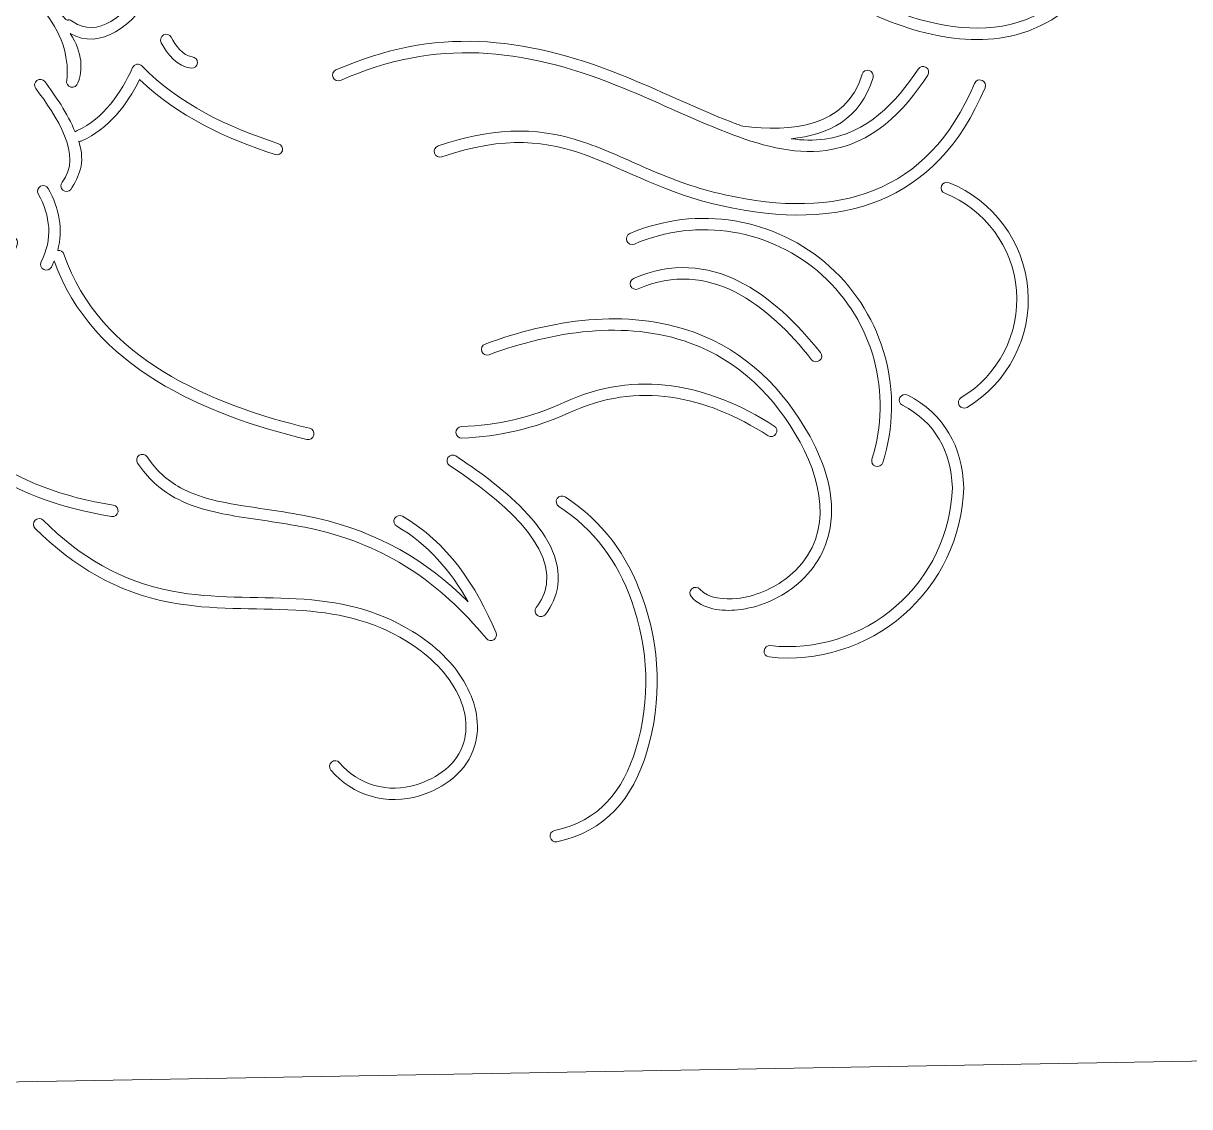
# Model space of a CAD drawing. Header units: millimetres. Extents: x -354 to 354, y -354 to 354.
# Drawn here: x 145.2 to 206.5, y -351.8 to -294.9 of the extents above; entities that cross this region are included whole.
import ezdxf

# ---------------------------------------------------------------- set-up
doc = ezdxf.new("R2010")
doc.units = ezdxf.units.MM
doc.header["$MEASUREMENT"] = 0
doc.layers.add('Camada 1', color=7, linetype='Continuous')

msp = doc.modelspace()

# ---------------------------------------------------------------- linework, layer by layer
at = {"layer": 'Camada 1', "color": 250, "lineweight": 20}
for points, knots in [([(259.2077, -180.953), (259.2077, -180.953), (70.4419, -177.6357), (70.4419, -177.6357), (70.4419, -177.6357), (70.4419, -177.6357), (70.4419, -202.6357), (70.4419, -202.6357), (70.4419, -202.6357), (70.4419, -202.6357), (64.4419, -202.6357), (64.4419, -202.6357), (64.4419, -202.6357), (64.4419, -202.6357), (64.4419, -237.6357), (64.4419, -237.6357), (64.4419, -237.6357), (64.4419, -237.6357), (70.4419, -237.6357), (70.4419, -237.6357), (70.4419, -237.6357), (70.4419, -237.6357), (70.4419, -291.7999), (70.4419, -291.7999), (70.4419, -291.7999), (70.4419, -291.7999), (64.4419, -291.7999), (64.4419, -291.7999), (64.4419, -291.7999), (64.4419, -291.7999), (64.4419, -326.7999), (64.4419, -326.7999), (64.4419, -326.7999), (64.4419, -326.7999), (70.4419, -326.7999), (70.4419, -326.7999), (70.4419, -326.7999), (70.4419, -326.7999), (70.4419, -351.7999), (70.4419, -351.7999), (70.4419, -351.7999), (70.4419, -351.7999), (259.2077, -348.4826), (259.2077, -348.4826), (259.2077, -348.4826), (259.2077, -348.4826), (259.2077, -326.7999), (259.2077, -326.7999), (259.2077, -326.7999), (259.2077, -326.7999), (265.2077, -326.7999), (265.2077, -326.7999), (265.2077, -326.7999), (265.2077, -326.7999), (265.2077, -332.7999), (265.2077, -332.7999), (265.2077, -332.7999), (265.2077, -332.7999), (268.2077, -332.7999), (268.2077, -332.7999), (268.2077, -332.7999), (269.0033, -332.7999), (269.7664, -332.4838), (270.329, -331.9212), (270.329, -331.9212), (270.8916, -331.3586), (271.2077, -330.5955), (271.2077, -329.7999), (271.2077, -329.7999), (271.2077, -329.7999), (271.2077, -288.7999), (271.2077, -288.7999), (271.2077, -288.7999), (271.2077, -287.143), (269.8645, -285.7999), (268.2077, -285.7999), (268.2077, -285.7999), (268.2077, -285.7999), (265.2077, -285.7999), (265.2077, -285.7999), (265.2077, -285.7999), (265.2077, -285.7999), (265.2077, -291.7999), (265.2077, -291.7999), (265.2077, -291.7999), (265.2077, -291.7999), (259.2077, -291.7999), (259.2077, -291.7999), (259.2077, -291.7999), (259.2077, -291.7999), (259.2077, -237.6357), (259.2077, -237.6357), (259.2077, -237.6357), (259.2077, -237.6357), (265.9077, -237.6357), (265.9077, -237.6357), (265.9077, -237.6357), (265.9077, -237.6357), (265.9077, -243.6357), (265.9077, -243.6357), (265.9077, -243.6357), (265.9077, -243.6357), (268.2077, -243.6357), (268.2077, -243.6357), (268.2077, -243.6357), (269.0033, -243.6357), (269.7664, -243.3197), (270.329, -242.7571), (270.329, -242.7571), (270.8916, -242.1945), (271.2077, -241.4314), (271.2077, -240.6357), (271.2077, -240.6357), (271.2077, -240.6357), (271.2077, -199.6357), (271.2077, -199.6357), (271.2077, -199.6357), (271.2077, -197.9789), (269.8645, -196.6358), (268.2077, -196.6357), (268.2077, -196.6357), (268.2077, -196.6357), (265.9077, -196.6357), (265.9077, -196.6357), (265.9077, -196.6357), (265.9077, -196.6357), (265.9077, -202.6357), (265.9077, -202.6357), (265.9077, -202.6357), (265.9077, -202.6357), (259.2077, -202.6357), (259.2077, -202.6357), (259.2077, -202.6357), (259.2077, -202.6357), (259.2077, -180.953), (259.2077, -180.953)], [0, 0, 0, 0, 0.0285714, 0.0285714, 0.0285714, 0.0285714, 0.0571429, 0.0571429, 0.0571429, 0.0571429, 0.0857143, 0.0857143, 0.0857143, 0.0857143, 0.1142857, 0.1142857, 0.1142857, 0.1142857, 0.1428571, 0.1428571, 0.1428571, 0.1428571, 0.1714286, 0.1714286, 0.1714286, 0.1714286, 0.2, 0.2, 0.2, 0.2, 0.2285714, 0.2285714, 0.2285714, 0.2285714, 0.2571429, 0.2571429, 0.2571429, 0.2571429, 0.2857143, 0.2857143, 0.2857143, 0.2857143, 0.3142857, 0.3142857, 0.3142857, 0.3142857, 0.3428571, 0.3428571, 0.3428571, 0.3428571, 0.3714286, 0.3714286, 0.3714286, 0.3714286, 0.4, 0.4, 0.4, 0.4, 0.4285714, 0.4285714, 0.4285714, 0.4285714, 0.4571429, 0.4571429, 0.4571429, 0.4571429, 0.4857143, 0.4857143, 0.4857143, 0.4857143, 0.5142857, 0.5142857, 0.5142857, 0.5142857, 0.5428571, 0.5428571, 0.5428571, 0.5428571, 0.5714286, 0.5714286, 0.5714286, 0.5714286, 0.6, 0.6, 0.6, 0.6, 0.6285714, 0.6285714, 0.6285714, 0.6285714, 0.6571429, 0.6571429, 0.6571429, 0.6571429, 0.6857143, 0.6857143, 0.6857143, 0.6857143, 0.7142857, 0.7142857, 0.7142857, 0.7142857, 0.7428571, 0.7428571, 0.7428571, 0.7428571, 0.7714286, 0.7714286, 0.7714286, 0.7714286, 0.8, 0.8, 0.8, 0.8, 0.8285714, 0.8285714, 0.8285714, 0.8285714, 0.8571429, 0.8571429, 0.8571429, 0.8571429, 0.8857143, 0.8857143, 0.8857143, 0.8857143, 0.9142857, 0.9142857, 0.9142857, 0.9142857, 0.9428571, 0.9428571, 0.9428571, 0.9428571, 1, 1, 1, 1]), ([(195.8352, -281.4191), (198.3422, -281.4271), (200.6523, -282.7795), (201.8864, -284.9617), (201.8864, -284.9617), (203.1203, -287.1434), (203.0887, -289.8212), (201.8039, -291.9733), (201.8039, -291.9733), (200.832, -293.6012), (199.4682, -294.8219), (197.637, -295.3812), (197.637, -295.3812), (196.1008, -295.8504), (194.4613, -295.7843), (192.9075, -295.4386), (192.9075, -295.4386), (191.238, -295.067), (189.611, -294.3662), (188.1276, -293.5229), (188.1276, -293.5229), (186.1424, -292.3943), (184.1859, -290.8817), (182.6513, -289.1862), (182.6513, -289.1862), (182.5404, -289.0637), (182.5499, -288.8734), (182.6724, -288.7625), (182.6724, -288.7625), (182.7949, -288.6516), (182.9852, -288.6611), (183.0961, -288.7836), (183.0961, -288.7836), (184.5878, -290.4317), (186.4945, -291.9043), (188.4241, -293.0013), (188.4241, -293.0013), (192.7045, -295.4346), (198.315, -296.6466), (201.2887, -291.6657), (201.2887, -291.6657), (202.4631, -289.6987), (202.4919, -287.2512), (201.3642, -285.2571), (201.3642, -285.2571), (200.2362, -283.2625), (198.1247, -282.0265), (195.8332, -282.0191), (195.8332, -282.0191), (195.668, -282.0186), (195.5337, -281.8834), (195.5342, -281.7181), (195.5342, -281.7181), (195.5347, -281.5529), (195.6699, -281.4186), (195.8352, -281.4191)], [0, 0, 0, 0, 0.0666667, 0.0666667, 0.0666667, 0.0666667, 0.1333333, 0.1333333, 0.1333333, 0.1333333, 0.2, 0.2, 0.2, 0.2, 0.2666667, 0.2666667, 0.2666667, 0.2666667, 0.3333333, 0.3333333, 0.3333333, 0.3333333, 0.4, 0.4, 0.4, 0.4, 0.4666667, 0.4666667, 0.4666667, 0.4666667, 0.5333333, 0.5333333, 0.5333333, 0.5333333, 0.6, 0.6, 0.6, 0.6, 0.6666667, 0.6666667, 0.6666667, 0.6666667, 0.7333333, 0.7333333, 0.7333333, 0.7333333, 0.8, 0.8, 0.8, 0.8, 0.8666667, 0.8666667, 0.8666667, 0.8666667, 1, 1, 1, 1]), ([(147.8165, -294.7826), (150.3275, -296.5414), (153.904, -290.1842), (152.1822, -287.4557), (152.1822, -287.4557), (152.094, -287.316), (152.1361, -287.1301), (152.2758, -287.0419), (152.2758, -287.0419), (152.4155, -286.9537), (152.6014, -286.9958), (152.6896, -287.1355), (152.6896, -287.1355), (154.6748, -290.2814), (150.797, -297.1956), (147.668, -295.3986), (147.668, -295.3986), (148.3333, -296.4232), (148.3318, -297.344), (148.0641, -297.9954), (148.0641, -297.9954), (148.025, -298.1559), (147.8621, -298.255), (147.7016, -298.2159), (147.7016, -298.2159), (147.5411, -298.1768), (147.442, -298.0139), (147.4811, -297.8534), (147.4811, -297.8534), (147.6058, -296.8676), (147.3525, -295.5806), (146.3682, -294.3272), (146.3682, -294.3272), (146.2662, -294.1972), (146.289, -294.008), (146.4189, -293.9059), (146.4189, -293.9059), (146.5489, -293.8039), (146.7381, -293.8267), (146.8402, -293.9566), (146.8402, -293.9566), (147.7821, -295.156), (147.3495, -294.4555), (147.8165, -294.7826)], [0, 0, 0, 0, 0.0833333, 0.0833333, 0.0833333, 0.0833333, 0.1666667, 0.1666667, 0.1666667, 0.1666667, 0.25, 0.25, 0.25, 0.25, 0.3333333, 0.3333333, 0.3333333, 0.3333333, 0.4166667, 0.4166667, 0.4166667, 0.4166667, 0.5, 0.5, 0.5, 0.5, 0.5833333, 0.5833333, 0.5833333, 0.5833333, 0.6666667, 0.6666667, 0.6666667, 0.6666667, 0.75, 0.75, 0.75, 0.75, 0.8333333, 0.8333333, 0.8333333, 0.8333333, 1, 1, 1, 1]), ([(182.9935, -300.2716), (185.504, -300.5813), (188.4264, -300.3612), (189.2626, -297.5402), (189.2626, -297.5402), (189.3095, -297.3818), (189.477, -297.2909), (189.6355, -297.3379), (189.6355, -297.3379), (189.7939, -297.3848), (189.8848, -297.5523), (189.8378, -297.7108), (189.8378, -297.7108), (189.1896, -299.8975), (187.4712, -300.7381), (185.5312, -300.9302), (185.5312, -300.9302), (186.122, -301.0093), (186.7151, -301.025), (187.2973, -300.9466), (187.2973, -300.9466), (189.5052, -300.6492), (191.0398, -299.0473), (192.2054, -297.2649), (192.2054, -297.2649), (192.2959, -297.1266), (192.4824, -297.0876), (192.6207, -297.178), (192.6207, -297.178), (192.759, -297.2685), (192.798, -297.455), (192.7076, -297.5933), (192.7076, -297.5933), (191.4399, -299.5317), (189.7716, -301.2187), (187.3775, -301.5413), (187.3775, -301.5413), (185.6134, -301.779), (183.7968, -301.2347), (182.1678, -300.6037), (182.1678, -300.6037), (180.2073, -299.8443), (178.3174, -298.8993), (176.359, -298.1232), (176.359, -298.1232), (171.3726, -296.147), (166.9132, -295.6449), (161.8642, -297.8609), (161.8642, -297.8609), (161.7129, -297.9273), (161.5353, -297.8581), (161.4689, -297.7068), (161.4689, -297.7068), (161.4025, -297.5555), (161.4717, -297.3779), (161.623, -297.3115), (161.623, -297.3115), (166.8225, -295.0295), (171.4422, -295.5292), (176.5801, -297.5654), (176.5801, -297.5654), (178.5371, -298.341), (180.4259, -299.2855), (182.3845, -300.0442), (182.3845, -300.0442), (182.584, -300.1215), (182.7872, -300.1978), (182.9935, -300.2716)], [0, 0, 0, 0, 0.0555556, 0.0555556, 0.0555556, 0.0555556, 0.1111111, 0.1111111, 0.1111111, 0.1111111, 0.1666667, 0.1666667, 0.1666667, 0.1666667, 0.2222222, 0.2222222, 0.2222222, 0.2222222, 0.2777778, 0.2777778, 0.2777778, 0.2777778, 0.3333333, 0.3333333, 0.3333333, 0.3333333, 0.3888889, 0.3888889, 0.3888889, 0.3888889, 0.4444444, 0.4444444, 0.4444444, 0.4444444, 0.5, 0.5, 0.5, 0.5, 0.5555556, 0.5555556, 0.5555556, 0.5555556, 0.6111111, 0.6111111, 0.6111111, 0.6111111, 0.6666667, 0.6666667, 0.6666667, 0.6666667, 0.7222222, 0.7222222, 0.7222222, 0.7222222, 0.7777778, 0.7777778, 0.7777778, 0.7777778, 0.8333333, 0.8333333, 0.8333333, 0.8333333, 0.8888889, 0.8888889, 0.8888889, 0.8888889, 1, 1, 1, 1]), ([(152.9733, -295.5958), (153.1852, -295.9846), (153.5728, -296.5805), (154.0682, -296.6185), (154.0682, -296.6185), (154.233, -296.6311), (154.3571, -296.7758), (154.3444, -296.9405), (154.3444, -296.9405), (154.3318, -297.1053), (154.1871, -297.2294), (154.0224, -297.2167), (154.0224, -297.2167), (153.2811, -297.1599), (152.7734, -296.4829), (152.4465, -295.8828), (152.4465, -295.8828), (152.3674, -295.7377), (152.4213, -295.5549), (152.5664, -295.4759), (152.5664, -295.4759), (152.7115, -295.3968), (152.8943, -295.4507), (152.9733, -295.5958)], [0, 0, 0, 0, 0.1428571, 0.1428571, 0.1428571, 0.1428571, 0.2857143, 0.2857143, 0.2857143, 0.2857143, 0.4285714, 0.4285714, 0.4285714, 0.4285714, 0.5714286, 0.5714286, 0.5714286, 0.5714286, 0.7142857, 0.7142857, 0.7142857, 0.7142857, 1, 1, 1, 1]), ([(148.031, -300.4929), (149.4245, -299.8663), (150.3328, -298.5365), (150.9441, -297.1866), (150.9441, -297.1866), (150.9864, -297.0934), (151.0651, -297.0324), (151.1659, -297.0148), (151.1659, -297.0148), (151.2668, -296.9973), (151.3615, -297.0281), (151.4328, -297.1016), (151.4328, -297.1016), (153.361, -299.0901), (156.0078, -300.3526), (158.614, -301.1878), (158.614, -301.1878), (158.7714, -301.2382), (158.8586, -301.4077), (158.8082, -301.565), (158.8082, -301.565), (158.7578, -301.7224), (158.5883, -301.8096), (158.431, -301.7592), (158.431, -301.7592), (155.8611, -300.9357), (153.2738, -299.7116), (151.3065, -297.8222), (151.3065, -297.8222), (150.6365, -299.1682), (149.679, -300.4098), (148.277, -301.0401), (148.277, -301.0401), (148.2228, -301.0645), (148.1651, -301.0713), (148.1103, -301.0631), (148.1103, -301.0631), (148.4992, -302.2402), (148.1042, -302.9155), (147.6997, -303.5964), (147.6997, -303.5964), (147.5931, -303.7226), (147.4032, -303.7386), (147.2769, -303.632), (147.2769, -303.632), (147.1507, -303.5254), (147.1347, -303.3355), (147.2413, -303.2092), (147.2413, -303.2092), (148.3583, -301.8232), (146.9403, -299.7245), (145.8545, -298.2897), (145.8545, -298.2897), (145.7548, -298.158), (145.7809, -297.9692), (145.9127, -297.8695), (145.9127, -297.8695), (146.0444, -297.7698), (146.2332, -297.7959), (146.3329, -297.9277), (146.3329, -297.9277), (146.8847, -298.6568), (147.5155, -299.5877), (147.9261, -300.5715), (147.9261, -300.5715), (147.954, -300.5388), (147.9893, -300.5116), (148.031, -300.4929)], [0, 0, 0, 0, 0.0555556, 0.0555556, 0.0555556, 0.0555556, 0.1111111, 0.1111111, 0.1111111, 0.1111111, 0.1666667, 0.1666667, 0.1666667, 0.1666667, 0.2222222, 0.2222222, 0.2222222, 0.2222222, 0.2777778, 0.2777778, 0.2777778, 0.2777778, 0.3333333, 0.3333333, 0.3333333, 0.3333333, 0.3888889, 0.3888889, 0.3888889, 0.3888889, 0.4444444, 0.4444444, 0.4444444, 0.4444444, 0.5, 0.5, 0.5, 0.5, 0.5555556, 0.5555556, 0.5555556, 0.5555556, 0.6111111, 0.6111111, 0.6111111, 0.6111111, 0.6666667, 0.6666667, 0.6666667, 0.6666667, 0.7222222, 0.7222222, 0.7222222, 0.7222222, 0.7777778, 0.7777778, 0.7777778, 0.7777778, 0.8333333, 0.8333333, 0.8333333, 0.8333333, 0.8888889, 0.8888889, 0.8888889, 0.8888889, 1, 1, 1, 1]), ([(166.9889, -301.308), (169.6432, -300.4096), (171.9602, -300.2046), (174.6344, -301.1049), (174.6344, -301.1049), (175.7987, -301.4969), (176.9136, -302.0368), (178.0404, -302.5234), (178.0404, -302.5234), (179.3522, -303.09), (180.645, -303.5625), (182.0435, -303.8741), (182.0435, -303.8741), (187.9564, -305.1914), (192.7081, -303.8631), (195.1647, -298.0197), (195.1647, -298.0197), (195.2288, -297.8674), (195.4052, -297.7954), (195.5576, -297.8594), (195.5576, -297.8594), (195.7099, -297.9235), (195.7819, -298.0999), (195.7179, -298.2523), (195.7179, -298.2523), (193.1455, -304.3707), (188.1136, -305.8411), (181.9131, -304.4597), (181.9131, -304.4597), (175.8979, -303.1196), (173.9155, -299.5969), (167.1813, -301.8764), (167.1813, -301.8764), (167.0248, -301.9293), (166.8539, -301.8449), (166.8009, -301.6884), (166.8009, -301.6884), (166.748, -301.5319), (166.8324, -301.361), (166.9889, -301.308)], [0, 0, 0, 0, 0.0909091, 0.0909091, 0.0909091, 0.0909091, 0.1818182, 0.1818182, 0.1818182, 0.1818182, 0.2727273, 0.2727273, 0.2727273, 0.2727273, 0.3636364, 0.3636364, 0.3636364, 0.3636364, 0.4545455, 0.4545455, 0.4545455, 0.4545455, 0.5454545, 0.5454545, 0.5454545, 0.5454545, 0.6363636, 0.6363636, 0.6363636, 0.6363636, 0.7272727, 0.7272727, 0.7272727, 0.7272727, 0.8181818, 0.8181818, 0.8181818, 0.8181818, 1, 1, 1, 1]), ([(193.8245, -303.2382), (196.1593, -304.1685), (197.7642, -306.343), (197.9649, -308.8483), (197.9649, -308.8483), (198.1653, -311.3487), (196.9235, -313.7584), (194.7709, -315.0462), (194.7709, -315.0462), (194.6291, -315.1311), (194.4443, -315.0846), (194.3595, -314.9428), (194.3595, -314.9428), (194.2746, -314.801), (194.3211, -314.6162), (194.4629, -314.5314), (194.4629, -314.5314), (196.42, -313.3605), (197.549, -311.1696), (197.3669, -308.8963), (197.3669, -308.8963), (197.1843, -306.6184), (195.7253, -304.6415), (193.6025, -303.7956), (193.6025, -303.7956), (193.449, -303.7344), (193.3736, -303.5593), (193.4348, -303.4059), (193.4348, -303.4059), (193.496, -303.2524), (193.6711, -303.177), (193.8245, -303.2382)], [0, 0, 0, 0, 0.1111111, 0.1111111, 0.1111111, 0.1111111, 0.2222222, 0.2222222, 0.2222222, 0.2222222, 0.3333333, 0.3333333, 0.3333333, 0.3333333, 0.4444444, 0.4444444, 0.4444444, 0.4444444, 0.5555556, 0.5555556, 0.5555556, 0.5555556, 0.6666667, 0.6666667, 0.6666667, 0.6666667, 0.7777778, 0.7777778, 0.7777778, 0.7777778, 1, 1, 1, 1]), ([(147.0105, -306.7933), (147.1517, -306.7722), (147.2927, -306.8549), (147.3395, -306.9948), (147.3395, -306.9948), (149.1691, -312.4637), (155.0838, -314.9138), (160.2424, -316.1456), (160.2424, -316.1456), (160.4031, -316.184), (160.5029, -316.3464), (160.4645, -316.5071), (160.4645, -316.5071), (160.4261, -316.6678), (160.2637, -316.7676), (160.103, -316.7292), (160.103, -316.7292), (154.7697, -315.4556), (148.788, -312.9257), (146.825, -307.3442), (146.825, -307.3442), (146.7802, -307.4528), (146.7304, -307.5614), (146.6756, -307.6699), (146.6756, -307.6699), (146.6011, -307.8173), (146.42, -307.8769), (146.2725, -307.8024), (146.2725, -307.8024), (146.1251, -307.7279), (146.0655, -307.5468), (146.14, -307.3993), (146.14, -307.3993), (146.7512, -306.1894), (146.6321, -304.9987), (145.988, -303.8306), (145.988, -303.8306), (145.9082, -303.6859), (145.9611, -303.5028), (146.1058, -303.423), (146.1058, -303.423), (146.2505, -303.3432), (146.4336, -303.3961), (146.5134, -303.5408), (146.5134, -303.5408), (147.0979, -304.6008), (147.2976, -305.696), (147.0105, -306.7933)], [0, 0, 0, 0, 0.0769231, 0.0769231, 0.0769231, 0.0769231, 0.1538462, 0.1538462, 0.1538462, 0.1538462, 0.2307692, 0.2307692, 0.2307692, 0.2307692, 0.3076923, 0.3076923, 0.3076923, 0.3076923, 0.3846154, 0.3846154, 0.3846154, 0.3846154, 0.4615385, 0.4615385, 0.4615385, 0.4615385, 0.5384615, 0.5384615, 0.5384615, 0.5384615, 0.6153846, 0.6153846, 0.6153846, 0.6153846, 0.6923077, 0.6923077, 0.6923077, 0.6923077, 0.7692308, 0.7692308, 0.7692308, 0.7692308, 0.8461538, 0.8461538, 0.8461538, 0.8461538, 1, 1, 1, 1]), ([(187.5717, -307.6552), (190.4262, -310.24), (191.5143, -314.2734), (190.3467, -317.9431), (190.3467, -317.9431), (190.2966, -318.1005), (190.1273, -318.1881), (189.9698, -318.138), (189.9698, -318.138), (189.8124, -318.0879), (189.7248, -317.9186), (189.7749, -317.7611), (189.7749, -317.7611), (190.8714, -314.315), (189.8496, -310.5273), (187.1689, -308.1), (187.1689, -308.1), (184.4949, -305.6787), (180.61, -305.0344), (177.2975, -306.463), (177.2975, -306.463), (177.1458, -306.5284), (176.9687, -306.458), (176.9032, -306.3063), (176.9032, -306.3063), (176.8378, -306.1546), (176.9082, -305.9775), (177.0599, -305.912), (177.0599, -305.912), (180.5872, -304.3908), (184.7242, -305.0769), (187.5717, -307.6552)], [0, 0, 0, 0, 0.1111111, 0.1111111, 0.1111111, 0.1111111, 0.2222222, 0.2222222, 0.2222222, 0.2222222, 0.3333333, 0.3333333, 0.3333333, 0.3333333, 0.4444444, 0.4444444, 0.4444444, 0.4444444, 0.5555556, 0.5555556, 0.5555556, 0.5555556, 0.6666667, 0.6666667, 0.6666667, 0.6666667, 0.7777778, 0.7777778, 0.7777778, 0.7777778, 1, 1, 1, 1]), ([(141.0028, -304.957), (141.1678, -304.9651), (141.2958, -305.1063), (141.2876, -305.2714), (141.2876, -305.2714), (141.2032, -306.9843), (140.4374, -308.5929), (139.1606, -309.738), (139.1606, -309.738), (138.351, -310.4642), (137.3738, -310.967), (136.3305, -311.2111), (136.3305, -311.2111), (137.7116, -311.3815), (139.1303, -311.1676), (140.4079, -310.5761), (140.4079, -310.5761), (142.2328, -309.7311), (143.642, -308.1884), (144.3186, -306.2947), (144.3186, -306.2947), (144.3742, -306.1391), (144.5464, -306.0575), (144.702, -306.1131), (144.702, -306.1131), (144.8576, -306.1687), (144.9392, -306.3409), (144.8836, -306.4965), (144.8836, -306.4965), (144.1659, -308.5055), (142.6847, -310.1487), (140.7647, -311.0712), (140.7647, -311.0712), (140.9177, -311.0679), (141.0515, -311.1824), (141.0691, -311.3374), (141.0691, -311.3374), (141.2979, -313.3579), (142.2923, -315.0617), (143.6959, -316.5031), (143.6959, -316.5031), (143.8112, -316.6215), (143.8087, -316.8121), (143.6903, -316.9273), (143.6903, -316.9273), (143.5719, -317.0426), (143.3813, -317.0401), (143.2661, -316.9217), (143.2661, -316.9217), (141.7682, -315.3835), (140.7169, -313.5596), (140.4729, -311.4048), (140.4729, -311.4048), (140.4629, -311.3169), (140.4924, -311.2333), (140.5472, -311.1717), (140.5472, -311.1717), (139.8173, -311.496), (139.0467, -311.7075), (138.2635, -311.805), (138.2635, -311.805), (138.3252, -311.8329), (138.3778, -311.8816), (138.4095, -311.947), (138.4095, -311.947), (140.7421, -316.7543), (144.6886, -319.3621), (149.9293, -320.1865), (149.9293, -320.1865), (150.0925, -320.2122), (150.2047, -320.3663), (150.1791, -320.5295), (150.1791, -320.5295), (150.1534, -320.6927), (149.9993, -320.8049), (149.8361, -320.7793), (149.8361, -320.7793), (144.4008, -319.9242), (140.2884, -317.1935), (137.8697, -312.209), (137.8697, -312.209), (137.8059, -312.0774), (137.8474, -311.9212), (137.9608, -311.837), (137.9608, -311.837), (136.7623, -311.9411), (135.5428, -311.78), (134.4018, -311.3501), (134.4018, -311.3501), (134.262, -311.2975), (134.1831, -311.153), (134.2142, -311.0069), (134.2142, -311.0069), (134.2453, -310.8608), (134.3762, -310.7611), (134.5254, -310.7699), (134.5254, -310.7699), (136.074, -310.8619), (137.6051, -310.3272), (138.76, -309.2914), (138.76, -309.2914), (139.9175, -308.2532), (140.6118, -306.7948), (140.6884, -305.2418), (140.6884, -305.2418), (140.6965, -305.0768), (140.8377, -304.9488), (141.0028, -304.957)], [0, 0, 0, 0, 0.0357143, 0.0357143, 0.0357143, 0.0357143, 0.0714286, 0.0714286, 0.0714286, 0.0714286, 0.1071429, 0.1071429, 0.1071429, 0.1071429, 0.1428571, 0.1428571, 0.1428571, 0.1428571, 0.1785714, 0.1785714, 0.1785714, 0.1785714, 0.2142857, 0.2142857, 0.2142857, 0.2142857, 0.25, 0.25, 0.25, 0.25, 0.2857143, 0.2857143, 0.2857143, 0.2857143, 0.3214286, 0.3214286, 0.3214286, 0.3214286, 0.3571429, 0.3571429, 0.3571429, 0.3571429, 0.3928571, 0.3928571, 0.3928571, 0.3928571, 0.4285714, 0.4285714, 0.4285714, 0.4285714, 0.4642857, 0.4642857, 0.4642857, 0.4642857, 0.5, 0.5, 0.5, 0.5, 0.5357143, 0.5357143, 0.5357143, 0.5357143, 0.5714286, 0.5714286, 0.5714286, 0.5714286, 0.6071429, 0.6071429, 0.6071429, 0.6071429, 0.6428571, 0.6428571, 0.6428571, 0.6428571, 0.6785714, 0.6785714, 0.6785714, 0.6785714, 0.7142857, 0.7142857, 0.7142857, 0.7142857, 0.75, 0.75, 0.75, 0.75, 0.7857143, 0.7857143, 0.7857143, 0.7857143, 0.8214286, 0.8214286, 0.8214286, 0.8214286, 0.8571429, 0.8571429, 0.8571429, 0.8571429, 0.8928571, 0.8928571, 0.8928571, 0.8928571, 0.9285714, 0.9285714, 0.9285714, 0.9285714, 1, 1, 1, 1]), ([(177.2558, -308.2689), (181.2868, -306.5205), (184.6315, -309.0814), (187.0756, -312.1675), (187.0756, -312.1675), (187.1782, -312.2971), (187.1562, -312.4864), (187.0267, -312.589), (187.0267, -312.589), (186.8971, -312.6916), (186.7078, -312.6696), (186.6052, -312.5401), (186.6052, -312.5401), (184.3446, -309.6856), (181.2501, -307.1904), (177.4946, -308.8193), (177.4946, -308.8193), (177.343, -308.8851), (177.1657, -308.8151), (177.1, -308.6635), (177.1, -308.6635), (177.0342, -308.5119), (177.1042, -308.3346), (177.2558, -308.2689)], [0, 0, 0, 0, 0.1428571, 0.1428571, 0.1428571, 0.1428571, 0.2857143, 0.2857143, 0.2857143, 0.2857143, 0.4285714, 0.4285714, 0.4285714, 0.4285714, 0.5714286, 0.5714286, 0.5714286, 0.5714286, 0.7142857, 0.7142857, 0.7142857, 0.7142857, 1, 1, 1, 1]), ([(186.5247, -316.5843), (187.3189, -318.0277), (187.8703, -319.7107), (187.5815, -321.3715), (187.5815, -321.3715), (187.365, -322.6161), (186.7002, -323.6734), (185.7145, -324.454), (185.7145, -324.454), (184.8744, -325.1192), (183.8007, -325.5756), (182.7331, -325.6898), (182.7331, -325.6898), (181.9072, -325.778), (180.8726, -325.6669), (180.2914, -325.0017), (180.2914, -325.0017), (180.1827, -324.8773), (180.1955, -324.6871), (180.3199, -324.5784), (180.3199, -324.5784), (180.4443, -324.4697), (180.6345, -324.4825), (180.7432, -324.6069), (180.7432, -324.6069), (181.1796, -325.1064), (182.0592, -325.1584), (182.6693, -325.0932), (182.6693, -325.0932), (183.6241, -324.9911), (184.5909, -324.5784), (185.342, -323.9837), (185.342, -323.9837), (187.7082, -322.1099), (187.317, -319.2689), (185.9991, -316.8735), (185.9991, -316.8735), (184.6852, -314.4857), (182.8146, -312.6116), (180.2252, -311.6654), (180.2252, -311.6654), (176.8224, -310.422), (172.9755, -311.0664), (169.663, -312.2823), (169.663, -312.2823), (169.5079, -312.3393), (169.3349, -312.2592), (169.278, -312.1041), (169.278, -312.1041), (169.221, -311.949), (169.3011, -311.776), (169.4562, -311.7191), (169.4562, -311.7191), (172.9093, -310.4515), (176.8871, -309.8069), (180.4311, -311.1018), (180.4311, -311.1018), (183.1582, -312.0983), (185.1403, -314.0681), (186.5247, -316.5843)], [0, 0, 0, 0, 0.0625, 0.0625, 0.0625, 0.0625, 0.125, 0.125, 0.125, 0.125, 0.1875, 0.1875, 0.1875, 0.1875, 0.25, 0.25, 0.25, 0.25, 0.3125, 0.3125, 0.3125, 0.3125, 0.375, 0.375, 0.375, 0.375, 0.4375, 0.4375, 0.4375, 0.4375, 0.5, 0.5, 0.5, 0.5, 0.5625, 0.5625, 0.5625, 0.5625, 0.625, 0.625, 0.625, 0.625, 0.6875, 0.6875, 0.6875, 0.6875, 0.75, 0.75, 0.75, 0.75, 0.8125, 0.8125, 0.8125, 0.8125, 0.875, 0.875, 0.875, 0.875, 1, 1, 1, 1]), ([(168.2125, -316.0604), (170.0859, -315.9874), (171.8935, -315.5781), (173.5969, -314.7916), (173.5969, -314.7916), (177.4295, -313.0221), (181.17, -313.8061), (184.6457, -316.029), (184.6457, -316.029), (184.7849, -316.118), (184.8259, -316.3041), (184.7368, -316.4433), (184.7368, -316.4433), (184.6478, -316.5825), (184.4617, -316.6235), (184.3225, -316.5344), (184.3225, -316.5344), (181.022, -314.4237), (177.4918, -313.6542), (173.8485, -315.3364), (173.8485, -315.3364), (172.0733, -316.156), (170.1882, -316.5839), (168.2359, -316.66), (168.2359, -316.66), (168.0708, -316.6664), (167.9309, -316.537), (167.9244, -316.3719), (167.9244, -316.3719), (167.918, -316.2068), (168.0474, -316.0669), (168.2125, -316.0604)], [0, 0, 0, 0, 0.1111111, 0.1111111, 0.1111111, 0.1111111, 0.2222222, 0.2222222, 0.2222222, 0.2222222, 0.3333333, 0.3333333, 0.3333333, 0.3333333, 0.4444444, 0.4444444, 0.4444444, 0.4444444, 0.5555556, 0.5555556, 0.5555556, 0.5555556, 0.6666667, 0.6666667, 0.6666667, 0.6666667, 0.7777778, 0.7777778, 0.7777778, 0.7777778, 1, 1, 1, 1]), ([(191.6534, -314.4053), (193.5862, -315.4199), (194.5167, -317.0919), (194.6024, -319.2541), (194.6024, -319.2541), (194.6027, -319.2616), (194.6027, -319.2681), (194.6024, -319.2756), (194.6024, -319.2756), (194.5204, -321.8464), (193.37, -324.2667), (191.4286, -325.9538), (191.4286, -325.9538), (189.4917, -327.6371), (186.9243, -328.4419), (184.3731, -328.1655), (184.3731, -328.1655), (184.2088, -328.1477), (184.0893, -327.9992), (184.1071, -327.8349), (184.1071, -327.8349), (184.1249, -327.6706), (184.2734, -327.5511), (184.4377, -327.5689), (184.4377, -327.5689), (186.8232, -327.8274), (189.2239, -327.0749), (191.035, -325.501), (191.035, -325.501), (192.8476, -323.9257), (193.9228, -321.667), (194.0024, -319.2672), (194.0024, -319.2672), (193.9227, -317.3251), (193.1133, -315.8493), (191.3746, -314.9365), (191.3746, -314.9365), (191.2283, -314.8597), (191.1716, -314.6778), (191.2484, -314.5315), (191.2484, -314.5315), (191.3252, -314.3852), (191.5071, -314.3285), (191.6534, -314.4053)], [0, 0, 0, 0, 0.0833333, 0.0833333, 0.0833333, 0.0833333, 0.1666667, 0.1666667, 0.1666667, 0.1666667, 0.25, 0.25, 0.25, 0.25, 0.3333333, 0.3333333, 0.3333333, 0.3333333, 0.4166667, 0.4166667, 0.4166667, 0.4166667, 0.5, 0.5, 0.5, 0.5, 0.5833333, 0.5833333, 0.5833333, 0.5833333, 0.6666667, 0.6666667, 0.6666667, 0.6666667, 0.75, 0.75, 0.75, 0.75, 0.8333333, 0.8333333, 0.8333333, 0.8333333, 1, 1, 1, 1]), ([(164.7037, -320.8856), (164.7854, -320.742), (164.9691, -320.6914), (165.1128, -320.7731), (165.1128, -320.7731), (167.4717, -322.1143), (169.0043, -324.4371), (170.0327, -326.8875), (170.0327, -326.8875), (170.0906, -327.0254), (170.0398, -327.1821), (169.9121, -327.2599), (169.9121, -327.2599), (169.7844, -327.3376), (169.6218, -327.3107), (169.5259, -327.196), (169.5259, -327.196), (167.0358, -324.2167), (164.2754, -322.3209), (160.4817, -321.4557), (160.4817, -321.4557), (159.172, -321.157), (157.8565, -321.006), (156.5341, -320.7918), (156.5341, -320.7918), (155.3841, -320.6055), (154.2004, -320.3589), (153.1698, -319.7935), (153.1698, -319.7935), (152.3598, -319.3492), (151.7182, -318.7474), (151.2047, -317.9803), (151.2047, -317.9803), (151.1128, -317.843), (151.1498, -317.656), (151.2871, -317.5641), (151.2871, -317.5641), (151.4244, -317.4722), (151.6114, -317.5092), (151.7033, -317.6465), (151.7033, -317.6465), (152.1632, -318.3336), (152.7329, -318.8695), (153.4584, -319.2675), (153.4584, -319.2675), (154.422, -319.7961), (155.5547, -320.0253), (156.63, -320.1995), (156.63, -320.1995), (157.9657, -320.4158), (159.2919, -320.5689), (160.6152, -320.8707), (160.6152, -320.8707), (163.8382, -321.6058), (166.3533, -323.0638), (168.5761, -325.2693), (168.5761, -325.2693), (167.6608, -323.659), (166.4476, -322.2223), (164.8162, -321.2947), (164.8162, -321.2947), (164.6726, -321.213), (164.622, -321.0293), (164.7037, -320.8856)], [0, 0, 0, 0, 0.0588235, 0.0588235, 0.0588235, 0.0588235, 0.1176471, 0.1176471, 0.1176471, 0.1176471, 0.1764706, 0.1764706, 0.1764706, 0.1764706, 0.2352941, 0.2352941, 0.2352941, 0.2352941, 0.2941176, 0.2941176, 0.2941176, 0.2941176, 0.3529412, 0.3529412, 0.3529412, 0.3529412, 0.4117647, 0.4117647, 0.4117647, 0.4117647, 0.4705882, 0.4705882, 0.4705882, 0.4705882, 0.5294118, 0.5294118, 0.5294118, 0.5294118, 0.5882353, 0.5882353, 0.5882353, 0.5882353, 0.6470588, 0.6470588, 0.6470588, 0.6470588, 0.7058824, 0.7058824, 0.7058824, 0.7058824, 0.7647059, 0.7647059, 0.7647059, 0.7647059, 0.8235294, 0.8235294, 0.8235294, 0.8235294, 0.8823529, 0.8823529, 0.8823529, 0.8823529, 1, 1, 1, 1]), ([(167.9177, -317.6019), (169.9148, -318.912), (173.675, -321.6051), (173.2731, -324.4161), (173.2731, -324.4161), (173.1935, -324.9721), (172.9608, -325.4753), (172.6289, -325.925), (172.6289, -325.925), (172.5308, -326.058), (172.3423, -326.0864), (172.2094, -325.9883), (172.2094, -325.9883), (172.0764, -325.8902), (172.048, -325.7017), (172.1461, -325.5688), (172.1461, -325.5688), (172.4186, -325.1995), (172.6138, -324.788), (172.6791, -324.3311), (172.6791, -324.3311), (173.0334, -321.8532), (169.3249, -319.2426), (167.5885, -318.1035), (167.5885, -318.1035), (167.4504, -318.0129), (167.4116, -317.8263), (167.5023, -317.6881), (167.5023, -317.6881), (167.5929, -317.55), (167.7795, -317.5112), (167.9177, -317.6019)], [0, 0, 0, 0, 0.1111111, 0.1111111, 0.1111111, 0.1111111, 0.2222222, 0.2222222, 0.2222222, 0.2222222, 0.3333333, 0.3333333, 0.3333333, 0.3333333, 0.4444444, 0.4444444, 0.4444444, 0.4444444, 0.5555556, 0.5555556, 0.5555556, 0.5555556, 0.6666667, 0.6666667, 0.6666667, 0.6666667, 0.7777778, 0.7777778, 0.7777778, 0.7777778, 1, 1, 1, 1]), ([(173.6575, -319.7516), (175.6089, -321.0246), (176.9309, -322.8105), (177.7094, -325.0026), (177.7094, -325.0026), (178.6586, -327.675), (178.768, -330.4362), (177.9531, -333.1585), (177.9531, -333.1585), (177.2277, -335.5818), (175.7682, -337.3539), (173.2268, -337.8719), (173.2268, -337.8719), (173.0649, -337.9049), (172.9059, -337.7997), (172.8729, -337.6378), (172.8729, -337.6378), (172.8399, -337.4759), (172.9451, -337.3169), (173.107, -337.2839), (173.107, -337.2839), (175.4277, -336.811), (176.7173, -335.1947), (177.3783, -332.9865), (177.3783, -332.9865), (178.158, -330.3818), (178.0521, -327.7601), (177.144, -325.2034), (177.144, -325.2034), (176.4095, -323.1355), (175.1708, -321.4552), (173.3297, -320.2542), (173.3297, -320.2542), (173.1913, -320.1639), (173.1521, -319.9774), (173.2423, -319.839), (173.2423, -319.839), (173.3326, -319.7006), (173.5191, -319.6614), (173.6575, -319.7516)], [0, 0, 0, 0, 0.0909091, 0.0909091, 0.0909091, 0.0909091, 0.1818182, 0.1818182, 0.1818182, 0.1818182, 0.2727273, 0.2727273, 0.2727273, 0.2727273, 0.3636364, 0.3636364, 0.3636364, 0.3636364, 0.4545455, 0.4545455, 0.4545455, 0.4545455, 0.5454545, 0.5454545, 0.5454545, 0.5454545, 0.6363636, 0.6363636, 0.6363636, 0.6363636, 0.7272727, 0.7272727, 0.7272727, 0.7272727, 0.8181818, 0.8181818, 0.8181818, 0.8181818, 1, 1, 1, 1]), ([(146.2454, -320.978), (148.1955, -322.9119), (150.3258, -324.1959), (153.0374, -324.7109), (153.0374, -324.7109), (155.1989, -325.1213), (157.3622, -324.9823), (159.542, -325.1043), (159.542, -325.1043), (161.7672, -325.2288), (163.7172, -325.6439), (165.643, -326.8222), (165.643, -326.8222), (166.7797, -327.5177), (167.8257, -328.4757), (168.4644, -329.6581), (168.4644, -329.6581), (168.9831, -330.6182), (169.2269, -331.7381), (168.9189, -332.8066), (168.9189, -332.8066), (168.519, -334.1942), (167.3377, -335.0353), (166.0149, -335.4568), (166.0149, -335.4568), (164.3401, -335.9906), (162.4881, -335.4546), (161.3572, -334.1089), (161.3572, -334.1089), (161.2509, -333.9824), (161.2674, -333.7925), (161.3939, -333.6862), (161.3939, -333.6862), (161.5204, -333.5799), (161.7103, -333.5964), (161.8166, -333.7229), (161.8166, -333.7229), (162.7917, -334.8833), (164.3885, -335.3454), (165.8327, -334.8852), (165.8327, -334.8852), (166.9576, -334.5267), (168.0002, -333.8276), (168.3424, -332.6404), (168.3424, -332.6404), (168.6058, -331.7265), (168.3789, -330.7621), (167.9365, -329.9433), (167.9365, -329.9433), (167.3491, -328.8559), (166.3745, -327.9732), (165.3298, -327.334), (165.3298, -327.334), (163.4913, -326.2091), (161.6322, -325.8222), (159.5084, -325.7033), (159.5084, -325.7033), (157.2946, -325.5795), (155.1246, -325.718), (152.9254, -325.3003), (152.9254, -325.3003), (150.0954, -324.7629), (147.8585, -323.4227), (145.823, -321.404), (145.823, -321.404), (145.7056, -321.2877), (145.7048, -321.0971), (145.8212, -320.9798), (145.8212, -320.9798), (145.9375, -320.8624), (146.1281, -320.8616), (146.2454, -320.978)], [0, 0, 0, 0, 0.0526316, 0.0526316, 0.0526316, 0.0526316, 0.1052632, 0.1052632, 0.1052632, 0.1052632, 0.1578947, 0.1578947, 0.1578947, 0.1578947, 0.2105263, 0.2105263, 0.2105263, 0.2105263, 0.2631579, 0.2631579, 0.2631579, 0.2631579, 0.3157895, 0.3157895, 0.3157895, 0.3157895, 0.3684211, 0.3684211, 0.3684211, 0.3684211, 0.4210526, 0.4210526, 0.4210526, 0.4210526, 0.4736842, 0.4736842, 0.4736842, 0.4736842, 0.5263158, 0.5263158, 0.5263158, 0.5263158, 0.5789474, 0.5789474, 0.5789474, 0.5789474, 0.6315789, 0.6315789, 0.6315789, 0.6315789, 0.6842105, 0.6842105, 0.6842105, 0.6842105, 0.7368421, 0.7368421, 0.7368421, 0.7368421, 0.7894737, 0.7894737, 0.7894737, 0.7894737, 0.8421053, 0.8421053, 0.8421053, 0.8421053, 0.8947368, 0.8947368, 0.8947368, 0.8947368, 1, 1, 1, 1])]:
    msp.add_open_spline(points, degree=3, knots=knots, dxfattribs=at)

doc.saveas('drawing.dxf')
